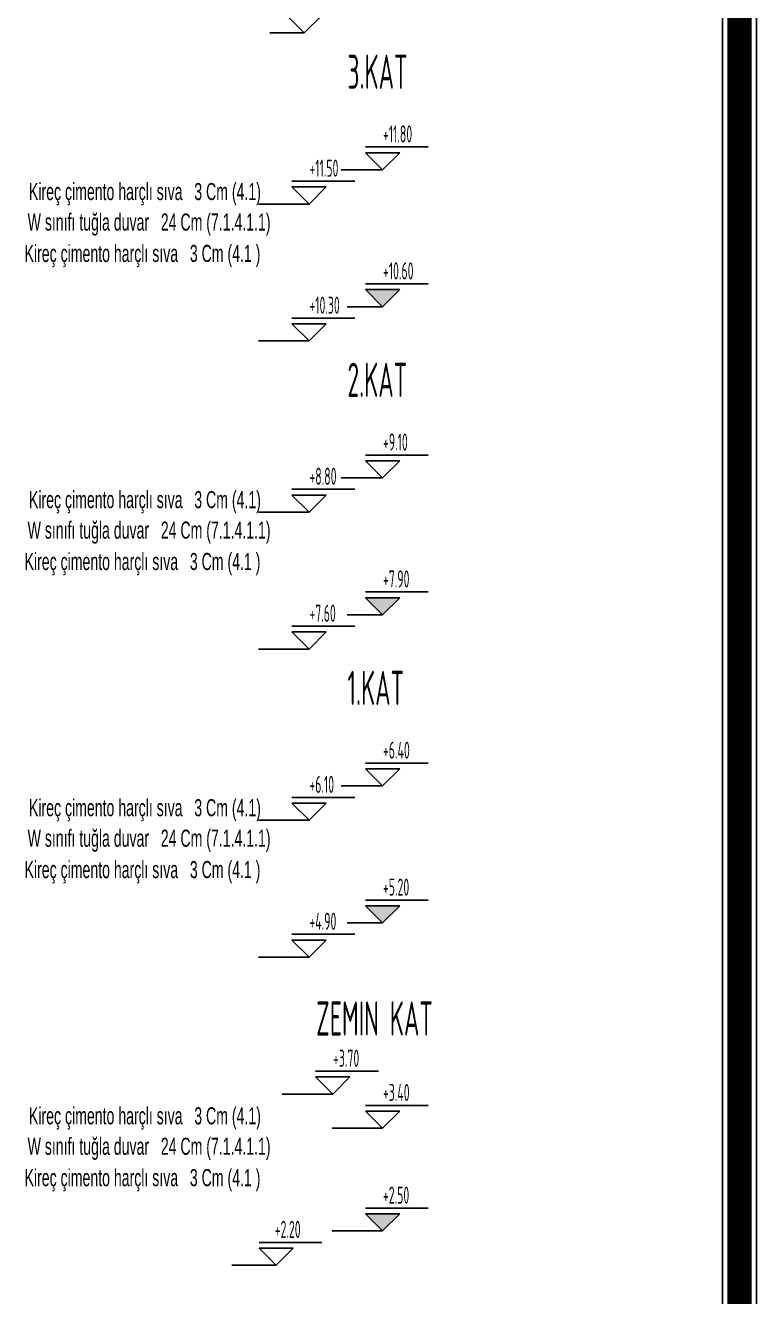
# Model space of a CAD drawing. Extents: x 41749 to 92598, y -24291 to 29432.
# Drawn here: x 76411 to 77052, y -23176 to -22062 of the extents above; entities that cross this region are included whole.
import ezdxf

# ---------------------------------------------------------------- set-up
doc = ezdxf.new("R2010")
doc.units = 0
doc.header["$MEASUREMENT"] = 0
doc.layers.add('MERBAS', color=231, linetype='CONTINUOUS')
doc.layers.add('SIVA', color=7, linetype='CONTINUOUS')
doc.styles.add('OLCU', font='isocpeur.ttf', dxfattribs={"width": 0.59})

msp = doc.modelspace()

# ---------------------------------------------------------------- hatches: boundary and pattern name
at = {"layer": 'SIVA', "linetype": 'ByBlock', "ltscale": 1.5}
for points in [[(76709.22057, -22293.22937), (76724.22057, -22308.22937), (76739.22057, -22293.22937)], [(76709.22057, -22563.22937), (76724.22057, -22578.22937), (76739.22057, -22563.22937)], [(76709.22057, -22833.22937), (76724.22057, -22848.22937), (76739.22057, -22833.22937)], [(76709.22057, -23103.22937), (76724.22057, -23118.22937), (76739.22057, -23103.22937)]]:
    msp.add_hatch(color=256, dxfattribs=at).paths.add_polyline_path(points)

# ---------------------------------------------------------------- linework, layer by layer
at = {"layer": 'MERBAS'}
for points in [[(70882.32763, -24290.68394), (70882.32763, -21390.68394), (77052.0777, -21390.68394), (77052.0777, -24290.68394)], [(70887.32763, -24285.68394), (70887.32763, -21395.68394), (77047.0777, -21395.68394), (77047.0777, -24285.68394)], [(70907.32763, -24265.68394), (70907.32763, -21415.68394), (77027.0777, -21415.68394), (77027.0777, -24265.68394)], [(70912.32763, -24260.68394), (70912.32763, -21420.68394), (77022.0777, -21420.68394), (77022.0777, -24260.68394)]]:
    msp.add_lwpolyline(points, close=True, dxfattribs=at)
at = {"layer": 'MERBAS', "const_width": 20}
msp.add_lwpolyline([(70897.32763, -24275.68394), (70897.32763, -21405.68394), (77037.0777, -21405.68394), (77037.0777, -24275.68394)], close=True, dxfattribs=at)
at = {"layer": 'SIVA'}
for p, q in [((76655.49099, -22068.22937), (76640.49099, -22053.22937)), ((76655.49099, -22068.22937), (76670.49099, -22053.22937)), ((76625.15763, -22068.22937), (76655.49099, -22068.22937)), ((76709.22057, -22168.22937), (76764.22057, -22168.22937)), ((76724.22057, -22188.22937), (76709.22057, -22173.22937)), ((76709.22057, -22173.22937), (76739.22057, -22173.22937)), ((76724.22057, -22188.22937), (76739.22057, -22173.22937)), ((76687.81123, -22188.22937), (76724.22057, -22188.22937)), ((76644.72581, -22198.22937), (76699.72581, -22198.22937)), ((76644.72581, -22203.22937), (76674.72581, -22203.22937)), ((76659.72581, -22218.22937), (76644.72581, -22203.22937)), ((76659.72581, -22218.22937), (76674.72581, -22203.22937)), ((76615.44264, -22218.22937), (76659.72581, -22218.22937)), ((76709.22057, -22288.22937), (76764.22057, -22288.22937)), ((76724.22057, -22308.22937), (76709.22057, -22293.22937)), ((76709.22057, -22293.22937), (76739.22057, -22293.22937)), ((76724.22057, -22308.22937), (76739.22057, -22293.22937)), ((76693.23801, -22308.22937), (76724.22057, -22308.22937)), ((76644.72581, -22318.22937), (76699.72581, -22318.22937)), ((76644.72581, -22323.22937), (76674.72581, -22323.22937)), ((76659.72581, -22338.22937), (76644.72581, -22323.22937)), ((76659.72581, -22338.22937), (76674.72581, -22323.22937)), ((76615.44264, -22338.22937), (76659.72581, -22338.22937)), ((76709.22057, -22438.22937), (76764.22057, -22438.22937)), ((76724.22057, -22458.22937), (76709.22057, -22443.22937)), ((76709.22057, -22443.22937), (76739.22057, -22443.22937)), ((76724.22057, -22458.22937), (76739.22057, -22443.22937)), ((76687.81123, -22458.22937), (76724.22057, -22458.22937)), ((76644.72581, -22468.22937), (76699.72581, -22468.22937)), ((76644.72581, -22473.22937), (76674.72581, -22473.22937)), ((76659.72581, -22488.22937), (76644.72581, -22473.22937)), ((76659.72581, -22488.22937), (76674.72581, -22473.22937)), ((76615.44264, -22488.22937), (76659.72581, -22488.22937)), ((76709.22057, -22558.22937), (76764.22057, -22558.22937)), ((76724.22057, -22578.22937), (76709.22057, -22563.22937)), ((76709.22057, -22563.22937), (76739.22057, -22563.22937)), ((76724.22057, -22578.22937), (76739.22057, -22563.22937)), ((76693.23801, -22578.22937), (76724.22057, -22578.22937)), ((76644.72581, -22588.22937), (76699.72581, -22588.22937)), ((76644.72581, -22593.22937), (76674.72581, -22593.22937)), ((76659.72581, -22608.22937), (76644.72581, -22593.22937)), ((76659.72581, -22608.22937), (76674.72581, -22593.22937)), ((76615.44264, -22608.22937), (76659.72581, -22608.22937)), ((76709.22057, -22708.22937), (76764.22057, -22708.22937)), ((76724.22057, -22728.22937), (76709.22057, -22713.22937)), ((76709.22057, -22713.22937), (76739.22057, -22713.22937)), ((76724.22057, -22728.22937), (76739.22057, -22713.22937)), ((76687.81123, -22728.22937), (76724.22057, -22728.22937)), ((76644.72581, -22738.22937), (76699.72581, -22738.22937)), ((76644.72581, -22743.22937), (76674.72581, -22743.22937)), ((76659.72581, -22758.22937), (76644.72581, -22743.22937)), ((76659.72581, -22758.22937), (76674.72581, -22743.22937)), ((76615.44264, -22758.22937), (76659.72581, -22758.22937)), ((76709.22057, -22828.22937), (76764.22057, -22828.22937)), ((76724.22057, -22848.22937), (76709.22057, -22833.22937)), ((76709.22057, -22833.22937), (76739.22057, -22833.22937)), ((76724.22057, -22848.22937), (76739.22057, -22833.22937)), ((76693.23801, -22848.22937), (76724.22057, -22848.22937)), ((76644.72581, -22858.22937), (76699.72581, -22858.22937)), ((76644.72581, -22863.22937), (76674.72581, -22863.22937)), ((76659.72581, -22878.22937), (76644.72581, -22863.22937)), ((76659.72581, -22878.22937), (76674.72581, -22863.22937)), ((76615.44264, -22878.22937), (76659.72581, -22878.22937)), ((76665.44661, -22978.22937), (76720.44661, -22978.22937)), ((76680.44661, -22998.22937), (76665.44661, -22983.22937)), ((76665.44661, -22983.22937), (76695.44661, -22983.22937)), ((76680.44661, -22998.22937), (76695.44661, -22983.22937)), ((76636.16344, -22998.22937), (76680.44661, -22998.22937)), ((76709.22057, -23008.22937), (76764.22057, -23008.22937)), ((76724.22057, -23028.22937), (76709.22057, -23013.22937)), ((76709.22057, -23013.22937), (76739.22057, -23013.22937)), ((76724.22057, -23028.22937), (76739.22057, -23013.22937)), ((76679.9374, -23028.22937), (76724.22057, -23028.22937)), ((76709.22057, -23098.22937), (76764.22057, -23098.22937)), ((76724.22057, -23118.22937), (76709.22057, -23103.22937)), ((76709.22057, -23103.22937), (76739.22057, -23103.22937)), ((76724.22057, -23118.22937), (76739.22057, -23103.22937)), ((76679.9374, -23118.22937), (76724.22057, -23118.22937)), ((76679.9374, -23118.22937), (76724.22057, -23118.22937)), ((76615.83115, -23128.22967), (76670.83115, -23128.22967)), ((76615.83115, -23133.22967), (76645.83115, -23133.22967)), ((76630.83115, -23148.22967), (76615.83115, -23133.22967)), ((76630.83115, -23148.22967), (76645.83115, -23133.22967)), ((76591.84356, -23148.22967), (76630.83115, -23148.22967))]:
    msp.add_line(p, q, dxfattribs=at)

# ---------------------------------------------------------------- texts
at = {"layer": 'SIVA', "style": 'OLCU', "width": 0.5}
for s, height, p in [('3.KAT', 30, (76693.35116, -22117.29616)), ('+11.80', 15, (76724.48609, -22164.3256)), ('+11.50', 15, (76659.99134, -22194.3256)), ('+10.60', 15, (76724.48609, -22284.3256)), ('+10.30', 15, (76659.99134, -22314.3256)), ('2.KAT', 30, (76693.35116, -22387.29616)), ('+9.10', 15, (76724.48609, -22434.3256)), ('+8.80', 15, (76659.99134, -22464.3256)), ('+7.90', 15, (76724.48609, -22554.3256)), ('+7.60', 15, (76659.99134, -22584.3256)), ('1.KAT', 30, (76693.35116, -22657.29616)), ('+6.40', 15, (76724.48609, -22704.3256)), ('+6.10', 15, (76659.99134, -22734.3256)), ('+5.20', 15, (76724.48609, -22824.3256)), ('+4.90', 15, (76659.99134, -22854.3256)), ('ZEMIN KAT', 30, (76665.93038, -22947.01804)), ('+3.70', 15, (76680.71213, -22974.3256)), ('+3.40', 15, (76724.48609, -23004.3256)), ('+2.50', 15, (76724.48609, -23094.3256)), ('+2.20', 15, (76629.59668, -23124.3259))]:
    msp.add_text(s, height=height, dxfattribs=at).set_placement(p)
at = {"layer": 'SIVA', "char_height": 15, "attachment_point": 3, "style": 'OLCU'}
for s, insert in [('{\\fArial|b0|i0|c162|p34;Kireç çimento harçlı sıva   3 Cm (4.1)}', (76617.4455, -22199.76324)), ('{\\fArial|b0|i0|c162|p34;W sınıfı tuğla duvar   24 Cm (7.1.4.1.1)}', (76625.91169, -22226.48322)), ('{\\fArial|b0|i0|c162|p34;Kireç çimento harçlı sıva   3 Cm (4.1 )}', (76617.01097, -22253.98903)), ('{\\fArial|b0|i0|c162|p34;Kireç çimento harçlı sıva   3 Cm (4.1)}', (76617.4455, -22469.76324)), ('{\\fArial|b0|i0|c162|p34;W sınıfı tuğla duvar   24 Cm (7.1.4.1.1)}', (76625.91169, -22496.48322)), ('{\\fArial|b0|i0|c162|p34;Kireç çimento harçlı sıva   3 Cm (4.1 )}', (76617.01097, -22523.98903)), ('{\\fArial|b0|i0|c162|p34;Kireç çimento harçlı sıva   3 Cm (4.1)}', (76617.4455, -22739.76324)), ('{\\fArial|b0|i0|c162|p34;W sınıfı tuğla duvar   24 Cm (7.1.4.1.1)}', (76625.91169, -22766.48322)), ('{\\fArial|b0|i0|c162|p34;Kireç çimento harçlı sıva   3 Cm (4.1 )}', (76617.01097, -22793.98903)), ('{\\fArial|b0|i0|c162|p34;Kireç çimento harçlı sıva   3 Cm (4.1)}', (76617.4455, -23009.76324)), ('{\\fArial|b0|i0|c162|p34;W sınıfı tuğla duvar   24 Cm (7.1.4.1.1)}', (76625.91169, -23036.48322)), ('{\\fArial|b0|i0|c162|p34;Kireç çimento harçlı sıva   3 Cm (4.1 )}', (76617.01097, -23063.98903))]:
    msp.add_mtext(s, dxfattribs=dict(at, insert=insert))

doc.saveas('drawing.dxf')
